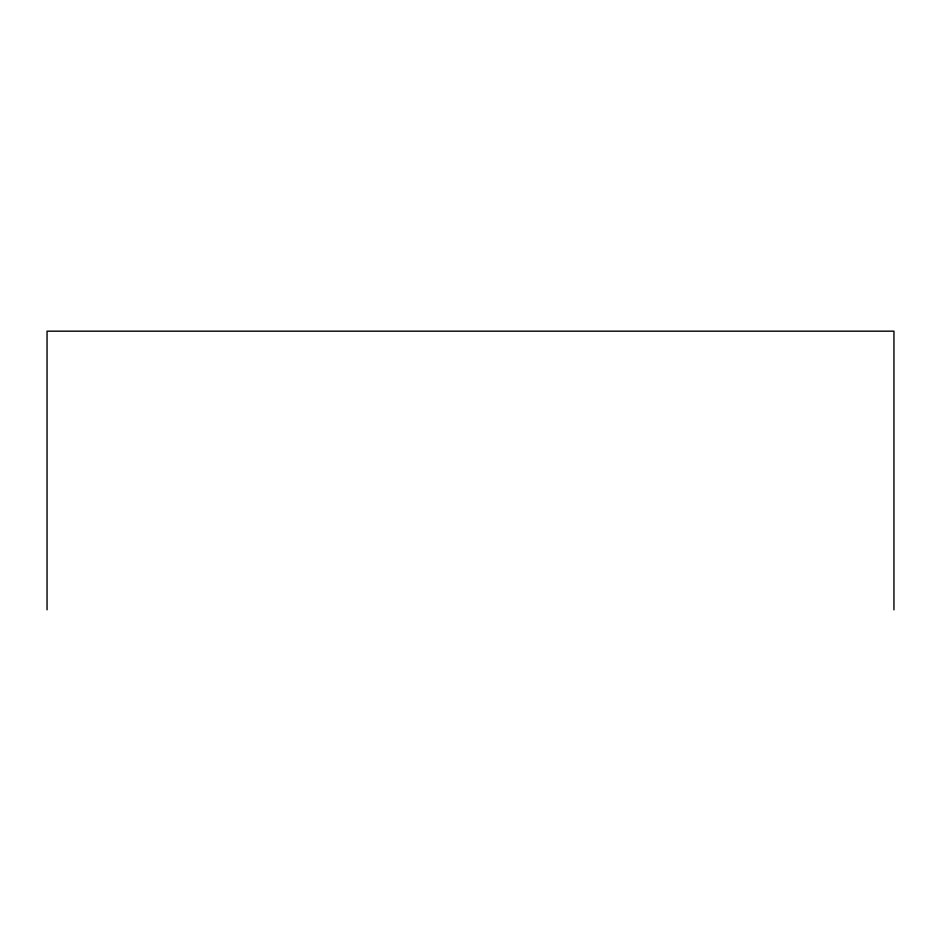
<?xml version="1.0" encoding="UTF-8"?>
<svg xmlns="http://www.w3.org/2000/svg" width="941" height="941" viewBox="0 0 941 941"><rect width="100%" height="100%" fill="white"/><g stroke="black" fill="none" stroke-linecap="round" stroke-linejoin="round"><path stroke-width="1.41" d="M893.95 609.827L893.95 331.173L47.05 331.173L47.05 609.827"/></g></svg>
